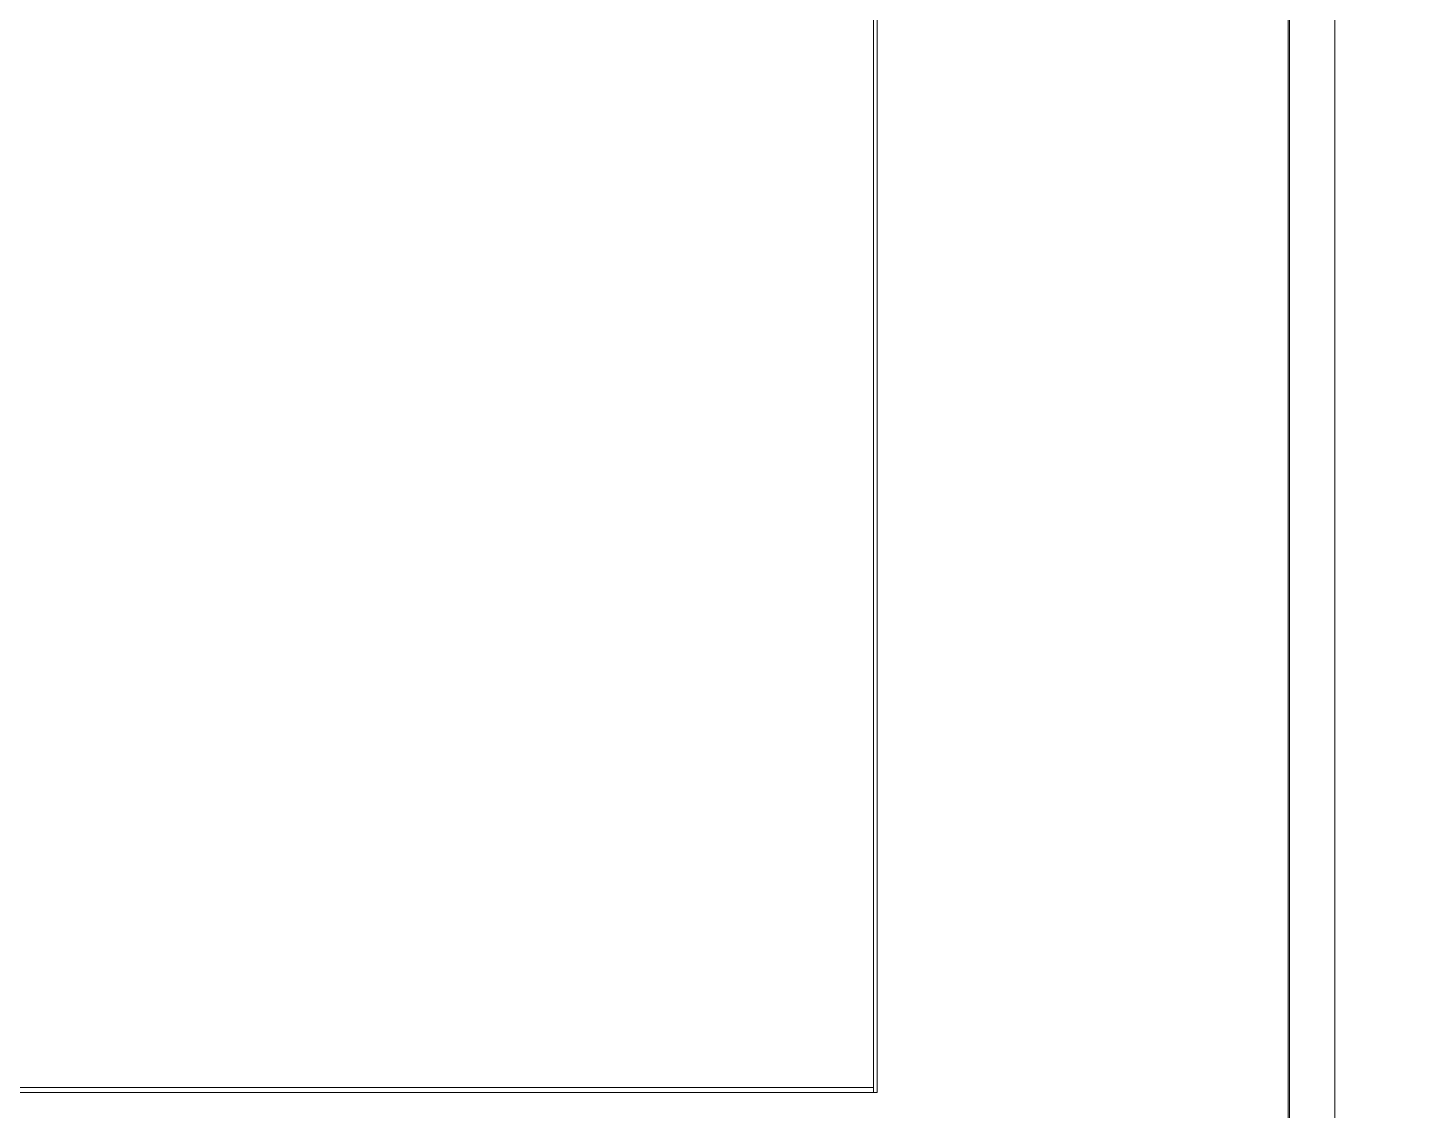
# Model space of a CAD drawing. Header units: millimetres. Extents: x 1359 to 3577, y 1333 to 3557.
# Drawn here: x 2591.26 to 2609.05, y 3258.58 to 3272.41 of the extents above; entities that cross this region are included whole.
import ezdxf

# ---------------------------------------------------------------- set-up
doc = ezdxf.new("R2010")
doc.units = ezdxf.units.MM
doc.set_wipeout_variables(frame=1)
doc.layers.add('! NO PLOT !', color=7, linetype='Continuous', true_color=0xff75dd, plot=False)
doc.layers.add('000-PI-Oprema', color=30, linetype='Continuous', lineweight=5)
doc.layers.add('002-PI-Kabelska kanalica', color=150, linetype='Continuous')

# ---------------------------------------------------------------- blocks, each defined once
blk = doc.blocks.new('6ES7515-2AN03-0AB0')
blk.add_wipeout([(49766.655, 38535.913), (49836.455, 38535.913), (49836.456, 38388.913), (49766.656, 38388.913)])
at = {"layer": '000-PI-Oprema', "color": 0, "linetype": 'ByBlock', "lineweight": 0}
for p, q in [((49817.474, 38403.913), (49817.474, 38525.413)), ((49817.474, 38403.913), (49817.474, 38525.413)), ((49818.055, 38403.913), (49818.055, 38525.413)), ((49818.055, 38403.913), (49818.055, 38525.413)), ((49817.455, 38456.613), (49817.455, 38523.913)), ((49817.455, 38456.613), (49817.455, 38523.913)), ((49812.156, 38464.696), (49812.156, 38516.22)), ((49812.156, 38464.696), (49812.156, 38516.22)), ((49812.205, 38464.632), (49812.205, 38516.308)), ((49812.205, 38464.632), (49812.205, 38516.308)), ((49812.205, 38464.632), (49772.205, 38464.632)), ((49812.205, 38464.632), (49772.205, 38464.632)), ((49812.156, 38464.696), (49772.256, 38464.696)), ((49812.156, 38464.696), (49772.256, 38464.696)), ((49812.156, 38464.632), (49812.156, 38464.696)), ((49812.156, 38464.632), (49812.156, 38464.696))]:
    blk.add_line(p, q, dxfattribs=at)
blk = doc.blocks.new('6ES7590-1AB60-0AA0')
at = {"layer": '! NO PLOT !'}
for p, q in [((4198.375, 2932.117), (4197.58, 2934.264)), ((4199.151, 2934.264), (4198.375, 2932.117)), ((4198.523, 2931.869), (4199.244, 2933.863))]:
    blk.add_line(p, q, dxfattribs=at)
for points, knots in [([(4195.686, 2934.191), (4195.557, 2934.242), (4195.262, 2934.308), (4194.834, 2934.301), (4194.511, 2934.099), (4194.363, 2933.817), (4194.35, 2933.456), (4194.607, 2933.152), (4194.95, 2933.008), (4195.259, 2932.881), (4195.51, 2932.67), (4195.516, 2932.39), (4195.406, 2932.183), (4195.198, 2932.07), (4194.966, 2932.055), (4194.701, 2932.095), (4194.526, 2932.145), (4194.43, 2932.183)], [0, 0, 0, 0, 0.085446, 0.194849, 0.260015, 0.315567, 0.391521, 0.474159, 0.549113, 0.625551, 0.689456, 0.740358, 0.790082, 0.830747, 0.884399, 0.934967, 1, 1, 1, 1]), ([(4206.381, 2931.968), (4206.301, 2931.936), (4206.102, 2931.872), (4205.763, 2931.818), (4205.353, 2931.861), (4204.965, 2932.081), (4204.703, 2932.461), (4204.6, 2932.931), (4204.632, 2933.437), (4204.838, 2933.91), (4205.19, 2934.204), (4205.576, 2934.309), (4205.972, 2934.293), (4206.231, 2934.214), (4206.368, 2934.149)], [0, 0, 0, 0, 0.050876, 0.12495, 0.202912, 0.292222, 0.381058, 0.469234, 0.574453, 0.679046, 0.767278, 0.837728, 0.912541, 1, 1, 1, 1]), ([(4194.394, 2931.941), (4194.434, 2931.928), (4194.577, 2931.887), (4194.816, 2931.838), (4195.107, 2931.829), (4195.418, 2931.886), (4195.699, 2932.084), (4195.824, 2932.44), (4195.777, 2932.806), (4195.507, 2933.085), (4195.16, 2933.239), (4194.795, 2933.36), (4194.628, 2933.674), (4194.72, 2933.939), (4194.934, 2934.061), (4195.166, 2934.077), (4195.399, 2934.038), (4195.55, 2933.983), (4195.631, 2933.943)], [0, 0, 0, 0, 0.026894, 0.094967, 0.154803, 0.211188, 0.294778, 0.35877, 0.443677, 0.514452, 0.595528, 0.686195, 0.750708, 0.797186, 0.850716, 0.897088, 0.943378, 1, 1, 1, 1]), ([(4200.907, 2934.027), (4200.866, 2933.891), (4200.817, 2933.736), (4200.687, 2933.354), (4200.613, 2933.145), (4200.54, 2932.936)], [0, 0, 0, 0, 0.450902, 0.450902, 1, 1, 1, 1]), ([(4201.267, 2932.936), (4201.196, 2933.146), (4201.125, 2933.356), (4200.999, 2933.727), (4200.95, 2933.881), (4200.907, 2934.027)], [0, 0, 0, 0, 0.565723, 0.565723, 1, 1, 1, 1]), ([(4206.278, 2933.928), (4206.187, 2933.975), (4205.994, 2934.045), (4205.682, 2934.087), (4205.343, 2934.013), (4205.022, 2933.694), (4204.883, 2933.179), (4204.937, 2932.648), (4205.16, 2932.251), (4205.505, 2932.06), (4205.907, 2932.056), (4206.169, 2932.123), (4206.312, 2932.19)], [0, 0, 0, 0, 0.074536, 0.153187, 0.230154, 0.322628, 0.472139, 0.609578, 0.710585, 0.79623, 0.888039, 1, 1, 1, 1]), ([(4197.458, 2933.863), (4197.54, 2933.609), (4197.611, 2933.4), (4197.85, 2932.78), (4198.026, 2932.324), (4198.202, 2931.868)], [0, 0, 0, 0, 0.264196, 0.264196, 1, 1, 1, 1]), ([(4194.719, 2926.828), (4194.786, 2926.824), (4194.946, 2926.821), (4195.203, 2926.833), (4195.516, 2926.895), (4195.851, 2927.045), (4196.179, 2927.353), (4196.428, 2927.813), (4196.562, 2928.369), (4196.581, 2928.935), (4196.506, 2929.467), (4196.238, 2929.905), (4195.801, 2930.105), (4195.337, 2930.125), (4194.851, 2929.962), (4194.538, 2929.578), (4194.45, 2929.165), (4194.462, 2928.781), (4194.6, 2928.409), (4194.922, 2928.132), (4195.293, 2928.027), (4195.662, 2928.057), (4195.958, 2928.192), (4196.106, 2928.334), (4196.168, 2928.414)], [0, 0, 0, 0, 0.02202, 0.052867, 0.084544, 0.126969, 0.172052, 0.23019, 0.296694, 0.358978, 0.416096, 0.472559, 0.519343, 0.568383, 0.62311, 0.682503, 0.721629, 0.760344, 0.808551, 0.847289, 0.896008, 0.931447, 0.967915, 1, 1, 1, 1]), ([(4198.451, 2930.087), (4198.267, 2930.124), (4197.884, 2930.107), (4197.378, 2929.806), (4197.171, 2929.246), (4197.108, 2928.701), (4197.113, 2928.185), (4197.171, 2927.723), (4197.315, 2927.276), (4197.612, 2926.948), (4198.067, 2926.809), (4198.545, 2926.814), (4198.965, 2927.076), (4199.24, 2927.577), (4199.316, 2928.139), (4199.313, 2928.789), (4199.243, 2929.254), (4199.093, 2929.645), (4198.857, 2929.953), (4198.589, 2930.06), (4198.451, 2930.087)], [0, 0, 0, 0, 0.0625, 0.125, 0.1875, 0.25, 0.3125, 0.359375, 0.40625, 0.46875, 0.5, 0.5625, 0.625, 0.65625, 0.75, 0.8125, 0.875, 0.90625, 0.953125, 1, 1, 1, 1]), ([(4195.782, 2929.759), (4195.696, 2929.795), (4195.508, 2929.825), (4195.227, 2929.785), (4194.946, 2929.585), (4194.83, 2929.264), (4194.828, 2928.891), (4194.94, 2928.569), (4195.215, 2928.366), (4195.499, 2928.325), (4195.83, 2928.378), (4196.126, 2928.648), (4196.193, 2929.03), (4196.158, 2929.356), (4196.026, 2929.612), (4195.868, 2929.724), (4195.782, 2929.759)], [0, 0, 0, 0, 0.0625, 0.125, 0.1875, 0.28125, 0.34375, 0.4375, 0.5, 0.5625, 0.625, 0.71875, 0.8125, 0.875, 0.9375, 1, 1, 1, 1]), ([(4198.781, 2929.442), (4198.716, 2929.568), (4198.541, 2929.767), (4198.171, 2929.827), (4197.809, 2929.72), (4197.548, 2929.309), (4197.493, 2928.812), (4197.487, 2928.246), (4197.519, 2927.753), (4197.726, 2927.275), (4198.141, 2927.079), (4198.587, 2927.178), (4198.849, 2927.559), (4198.917, 2927.975), (4198.942, 2928.401), (4198.933, 2928.79), (4198.889, 2929.141), (4198.83, 2929.346), (4198.781, 2929.442)], [0, 0, 0, 0, 0.0625, 0.109375, 0.15625, 0.21875, 0.3125, 0.375, 0.46875, 0.53125, 0.59375, 0.65625, 0.71875, 0.78125, 0.84375, 0.90625, 0.953125, 1, 1, 1, 1]), ([(4205.084, 2929.746), (4205.03, 2929.564), (4204.964, 2929.357), (4204.792, 2928.847), (4204.692, 2928.569), (4204.595, 2928.289)], [0, 0, 0, 0, 0.450902, 0.450902, 1, 1, 1, 1]), ([(4205.565, 2928.289), (4205.47, 2928.569), (4205.375, 2928.85), (4205.208, 2929.345), (4205.142, 2929.55), (4205.084, 2929.746)], [0, 0, 0, 0, 0.565723, 0.565723, 1, 1, 1, 1]), ([(4191.898, 2927.026), (4191.949, 2927.002), (4192.098, 2926.936), (4192.375, 2926.85), (4192.717, 2926.812), (4193.125, 2926.849), (4193.481, 2927.016), (4193.765, 2927.324), (4193.918, 2927.73), (4193.897, 2928.227), (4193.621, 2928.699), (4193.173, 2928.896), (4192.734, 2928.905), (4192.488, 2928.863), (4192.358, 2928.824)], [0, 0, 0, 0, 0.035563, 0.102622, 0.182409, 0.251199, 0.359766, 0.42115, 0.512328, 0.625812, 0.724909, 0.8416, 0.915891, 1, 1, 1, 1]), ([(4191.986, 2928.432), (4192.077, 2928.468), (4192.299, 2928.541), (4192.651, 2928.609), (4193.033, 2928.607), (4193.371, 2928.429), (4193.532, 2928.096), (4193.525, 2927.766), (4193.428, 2927.478), (4193.246, 2927.269), (4193.011, 2927.147), (4192.73, 2927.104), (4192.46, 2927.141), (4192.218, 2927.229), (4192.096, 2927.29), (4192.034, 2927.326)], [0, 0, 0, 0, 0.07374, 0.178311, 0.272524, 0.359332, 0.454094, 0.537174, 0.606125, 0.681992, 0.741393, 0.80464, 0.895539, 0.945774, 1, 1, 1, 1]), ([(4196.168, 2928.414), (4196.128, 2928.078), (4196.034, 2927.805), (4195.68, 2927.277), (4195.358, 2927.119), (4194.875, 2927.119), (4194.812, 2927.121), (4194.737, 2927.128)], [0, 0, 0, 0, 0.372393, 0.372393, 0.934052, 0.934052, 1, 1, 1, 1])]:
    blk.add_open_spline(points, degree=3, knots=knots, dxfattribs=at)
for points in [[(4195.631, 2933.943), (4195.649, 2934.026), (4195.668, 2934.109), (4195.686, 2934.191)], [(4196.295, 2934.264), (4196.387, 2934.264), (4196.48, 2934.264), (4196.572, 2934.264)], [(4196.295, 2931.868), (4196.295, 2932.667), (4196.295, 2933.465), (4196.295, 2934.264)], [(4196.572, 2934.264), (4196.572, 2933.465), (4196.572, 2932.667), (4196.572, 2931.868)], [(4197.58, 2934.264), (4197.452, 2934.264), (4197.323, 2934.264), (4197.195, 2934.264)], [(4197.195, 2934.264), (4197.195, 2933.465), (4197.195, 2932.667), (4197.195, 2931.868)], [(4199.521, 2934.264), (4199.397, 2934.264), (4199.274, 2934.264), (4199.151, 2934.264)], [(4199.521, 2931.868), (4199.521, 2932.667), (4199.521, 2933.465), (4199.521, 2934.264)], [(4199.882, 2931.868), (4200.166, 2932.667), (4200.45, 2933.465), (4200.734, 2934.264)], [(4200.734, 2934.264), (4200.851, 2934.264), (4200.968, 2934.264), (4201.084, 2934.264)], [(4201.084, 2934.264), (4201.371, 2933.465), (4201.657, 2932.667), (4201.943, 2931.868)], [(4201.798, 2934.036), (4201.798, 2934.112), (4201.798, 2934.188), (4201.798, 2934.264)], [(4201.798, 2934.264), (4202.36, 2934.264), (4202.922, 2934.264), (4203.483, 2934.264)], [(4203.483, 2934.264), (4203.483, 2934.188), (4203.483, 2934.112), (4203.483, 2934.036)], [(4203.844, 2934.264), (4203.936, 2934.264), (4204.028, 2934.264), (4204.121, 2934.264)], [(4203.844, 2931.868), (4203.844, 2932.667), (4203.844, 2933.465), (4203.844, 2934.264)], [(4204.121, 2934.264), (4204.121, 2933.465), (4204.121, 2932.667), (4204.121, 2931.868)], [(4206.368, 2934.149), (4206.338, 2934.075), (4206.308, 2934.001), (4206.278, 2933.928)], [(4202.498, 2934.036), (4202.264, 2934.036), (4202.031, 2934.036), (4201.798, 2934.036)], [(4202.498, 2931.868), (4202.498, 2932.591), (4202.498, 2933.313), (4202.498, 2934.036)], [(4202.775, 2934.036), (4202.775, 2933.313), (4202.775, 2932.591), (4202.775, 2931.868)], [(4203.483, 2934.036), (4203.247, 2934.036), (4203.011, 2934.036), (4202.775, 2934.036)], [(4197.458, 2931.868), (4197.458, 2932.533), (4197.458, 2933.198), (4197.458, 2933.863)], [(4199.244, 2933.863), (4199.244, 2933.198), (4199.243, 2932.533), (4199.243, 2931.868)], [(4200.54, 2932.936), (4200.783, 2932.936), (4201.025, 2932.936), (4201.267, 2932.936)], [(4200.457, 2932.707), (4200.359, 2932.428), (4200.261, 2932.148), (4200.163, 2931.868)], [(4201.35, 2932.707), (4201.052, 2932.707), (4200.755, 2932.707), (4200.457, 2932.707)], [(4201.644, 2931.868), (4201.546, 2932.148), (4201.448, 2932.428), (4201.35, 2932.707)], [(4194.43, 2932.183), (4194.418, 2932.102), (4194.406, 2932.022), (4194.394, 2931.941)], [(4206.312, 2932.19), (4206.335, 2932.116), (4206.358, 2932.042), (4206.381, 2931.968)], [(4196.572, 2931.868), (4196.48, 2931.868), (4196.387, 2931.868), (4196.295, 2931.868)], [(4197.195, 2931.868), (4197.283, 2931.868), (4197.37, 2931.868), (4197.458, 2931.868)], [(4198.202, 2931.868), (4198.309, 2931.869), (4198.416, 2931.869), (4198.523, 2931.869)], [(4199.243, 2931.868), (4199.336, 2931.868), (4199.428, 2931.868), (4199.521, 2931.868)], [(4200.163, 2931.868), (4200.07, 2931.868), (4199.976, 2931.868), (4199.882, 2931.868)], [(4201.943, 2931.868), (4201.844, 2931.868), (4201.744, 2931.868), (4201.644, 2931.868)], [(4202.775, 2931.868), (4202.683, 2931.868), (4202.59, 2931.868), (4202.498, 2931.868)], [(4204.121, 2931.868), (4204.028, 2931.868), (4203.936, 2931.868), (4203.844, 2931.868)], [(4189.182, 2929.757), (4189.182, 2929.858), (4189.182, 2929.96), (4189.182, 2930.061)], [(4189.182, 2930.061), (4189.873, 2930.061), (4190.563, 2930.061), (4191.254, 2930.061)], [(4191.254, 2930.061), (4191.254, 2929.96), (4191.254, 2929.858), (4191.254, 2929.757)], [(4192.034, 2930.061), (4192.018, 2929.518), (4192.002, 2928.975), (4191.986, 2928.432)], [(4193.757, 2930.061), (4193.183, 2930.061), (4192.608, 2930.061), (4192.034, 2930.061)], [(4193.757, 2929.757), (4193.757, 2929.858), (4193.757, 2929.96), (4193.757, 2930.061)], [(4201.482, 2929.527), (4201.763, 2929.705), (4202.044, 2929.883), (4202.325, 2930.061)], [(4202.325, 2930.061), (4202.432, 2930.061), (4202.538, 2930.061), (4202.645, 2930.061)], [(4202.645, 2930.061), (4202.645, 2928.997), (4202.645, 2927.933), (4202.645, 2926.868)], [(4203.718, 2926.866), (4204.096, 2927.931), (4204.475, 2928.996), (4204.854, 2930.061)], [(4204.854, 2930.061), (4205.01, 2930.061), (4205.165, 2930.061), (4205.321, 2930.061)], [(4205.321, 2930.061), (4205.703, 2928.996), (4206.085, 2927.931), (4206.467, 2926.866)], [(4190.876, 2929.757), (4190.311, 2929.757), (4189.746, 2929.757), (4189.182, 2929.757)], [(4189.463, 2926.868), (4189.934, 2927.831), (4190.405, 2928.794), (4190.876, 2929.757)], [(4191.254, 2929.757), (4190.792, 2928.794), (4190.331, 2927.831), (4189.869, 2926.868)], [(4192.358, 2928.824), (4192.371, 2929.135), (4192.383, 2929.446), (4192.396, 2929.757)], [(4192.396, 2929.757), (4192.85, 2929.757), (4193.304, 2929.757), (4193.757, 2929.757)], [(4201.638, 2929.246), (4201.586, 2929.339), (4201.534, 2929.433), (4201.482, 2929.527)], [(4202.289, 2929.66), (4202.072, 2929.522), (4201.855, 2929.384), (4201.638, 2929.246)], [(4202.289, 2926.868), (4202.289, 2927.799), (4202.289, 2928.73), (4202.289, 2929.66)], [(4199.728, 2928.018), (4199.728, 2928.112), (4199.728, 2928.205), (4199.728, 2928.299)], [(4199.728, 2928.299), (4200.083, 2928.299), (4200.438, 2928.299), (4200.793, 2928.299)], [(4200.793, 2928.299), (4200.793, 2928.205), (4200.793, 2928.112), (4200.793, 2928.018)], [(4204.595, 2928.289), (4204.918, 2928.289), (4205.241, 2928.289), (4205.565, 2928.289)], [(4200.793, 2928.018), (4200.438, 2928.018), (4200.083, 2928.018), (4199.728, 2928.018)], [(4204.485, 2927.985), (4204.354, 2927.612), (4204.223, 2927.239), (4204.092, 2926.866)], [(4205.675, 2927.985), (4205.278, 2927.985), (4204.882, 2927.985), (4204.485, 2927.985)], [(4206.068, 2926.866), (4205.937, 2927.239), (4205.806, 2927.612), (4205.675, 2927.985)], [(4192.034, 2927.326), (4191.989, 2927.226), (4191.943, 2927.126), (4191.898, 2927.026)], [(4194.737, 2927.128), (4194.731, 2927.028), (4194.725, 2926.928), (4194.719, 2926.828)], [(4189.869, 2926.868), (4189.733, 2926.868), (4189.598, 2926.868), (4189.463, 2926.868)], [(4202.645, 2926.868), (4202.526, 2926.868), (4202.407, 2926.868), (4202.289, 2926.868)], [(4204.092, 2926.866), (4203.967, 2926.866), (4203.842, 2926.866), (4203.718, 2926.866)], [(4206.467, 2926.866), (4206.334, 2926.866), (4206.201, 2926.866), (4206.068, 2926.866)]]:
    blk.add_open_spline(points, degree=3, dxfattribs=at)

msp = doc.modelspace()

# ---------------------------------------------------------------- block references
msp.add_blockref('6ES7590-1AB60-0AA0', (-1597.659, 337.669))

# ---------------------------------------------------------------- next in the draw order: block references
at = {"layer": '002-PI-Kabelska kanalica', "color": 0, "linetype": 'ByBlock', "lineweight": 0}
msp.add_blockref('6ES7515-2AN03-0AB0', (-47210.084, -35205.83), dxfattribs=at)

doc.saveas('drawing.dxf')
